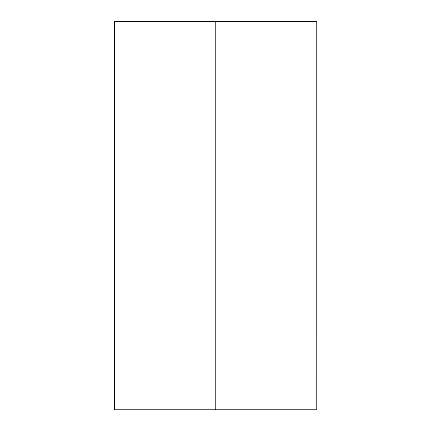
<?xml version="1.0" encoding="UTF-8"?>
<svg xmlns="http://www.w3.org/2000/svg" width="431" height="431" viewBox="0 0 431 431"><rect width="100%" height="100%" fill="white"/><g stroke="black" fill="none" stroke-linecap="round" stroke-linejoin="round"><path stroke-width="0.65" d="M114.684 21.55L114.657 409.45L114.684 21.55L316.392 21.55L316.306 409.45M316.392 21.55L114.657 21.593M114.608 409.45L316.392 409.45M215.538 21.55L215.538 409.45"/></g></svg>
